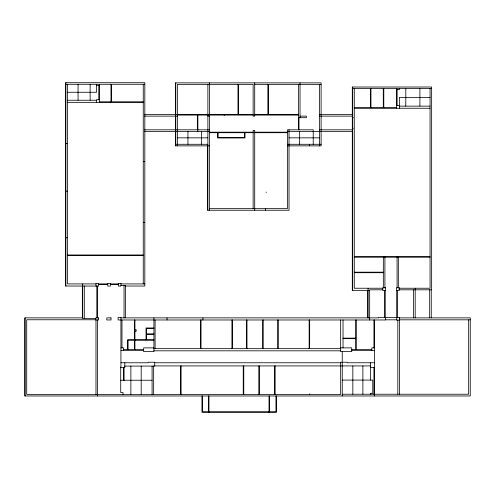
<?xml version="1.0" encoding="UTF-8"?>
<svg xmlns="http://www.w3.org/2000/svg" width="495" height="495" viewBox="0 0 495 495"><rect width="100%" height="100%" fill="white"/><g stroke="black" fill="none" stroke-linecap="round" stroke-linejoin="round"><path stroke-width="0.74" d="M65.872 84.286L144.825 84.286M254.721 84.447L321.119 84.447M96.506 85.338L99.347 85.338M352.31 88.605L431.646 88.605M396.588 89.657L399.434 89.657L399.434 88.605M67.456 92.262L96.506 92.262L96.506 84.286M430.075 97.367L399.434 97.367L399.434 108.244M99.347 99.718L96.506 99.718L96.506 102.347M67.456 100.244L96.506 100.244M99.347 101.822L143.247 101.822M67.456 102.347L143.247 102.347M396.588 105.608L399.434 105.608M399.434 106.134L430.075 106.134M354.272 107.718L396.588 107.718M354.272 108.244L430.062 108.244M144.435 114.549L175.385 114.549M175.768 114.549L253.143 114.549M254.721 114.549L298.46 114.549M319.535 114.549L352.31 114.549M177.352 115.075L253.143 115.075M254.721 115.075L298.46 115.075M144.435 116.127L175.385 116.127M175.768 116.127L177.352 116.127M207.875 116.127L209.453 116.127M300.038 116.127L306.356 116.127L306.356 117.711L298.46 117.711M319.535 116.127L352.31 116.127M352.31 117.711L353.362 117.711M352.31 128.236L353.362 128.236M144.435 129.814L175.385 129.814M175.768 129.814L209.453 129.814M319.535 129.814L352.31 129.814M144.435 131.392L175.385 131.392M175.768 131.392L209.453 131.392M287.434 131.392L352.31 131.392M209.453 132.184L253.143 132.184M254.721 132.184L287.434 132.184M209.453 132.709L253.143 132.709M254.721 132.709L287.434 132.709M177.352 137.839L207.875 137.839M289.012 137.839L319.535 137.839M65.872 143.401L67.456 143.401M175.768 144.286L207.875 144.286M287.434 144.286L321.119 144.286M209.453 145.864L175.385 145.864L175.385 82.863L321.119 82.863L321.119 145.864L287.434 145.864M143.247 161.549L144.825 161.549M65.872 191.138L67.456 191.138M209.453 208.655L287.434 208.655L287.434 129.814L313.224 129.814L313.224 144.286M143.247 222.503L144.825 222.503M65.872 237.718L67.456 237.718M67.456 254.975L143.247 254.975M67.456 255.5L143.247 255.5M354.272 256.658L430.062 256.658M354.272 257.183L430.062 257.183M354.272 272.182L383.328 272.182M354.272 272.708L383.328 272.708M95.981 283.92L67.456 283.92L67.456 84.286M98.61 283.92L107.768 283.92M110.404 283.92L118.299 283.92M120.928 283.92L144.825 283.92M98.61 284.446L107.768 284.446M110.404 284.446L118.299 284.446M120.928 285.504L125.612 285.504L125.612 317.87M125.223 286.03L144.825 286.03L144.825 82.708L65.489 82.708L65.489 286.03L98.61 286.085L98.61 283.456L95.981 283.456L95.981 286.085M382.802 288.238L354.272 288.238L354.272 88.605M399.168 288.238L430.062 288.238L430.062 88.605M382.802 289.816L369.672 289.816L369.672 319.974M399.168 289.816L431.646 289.816L431.646 87.021L352.31 87.021L352.31 290.342L369.672 290.342M82.715 317.87L24.75 317.87L24.75 395.975L470.25 395.975L470.25 317.87L399.409 317.87M120.928 317.87L378.669 317.87L378.669 317.53L399.409 317.53L399.409 394.237M95.77 318.396L82.715 318.396L82.715 283.92M95.77 319.764L26.718 319.764L26.718 394.397L340.671 394.397L340.671 362.241L347.193 362.241L347.193 362.767L374.461 362.767M385.457 319.82L396.773 319.82M399.409 319.82L470.25 319.82M399.409 320.16L396.773 320.16L396.773 290.404M153.926 327.975L146.031 327.975L146.031 339.712M153.926 328.501L146.557 328.501L146.557 339.712M134.931 329.843L136.243 329.843L136.243 331.161L134.931 331.161M146.557 333.847L153.926 333.847M146.557 334.373L153.926 334.373M343.035 338.135L355.719 338.135M343.035 338.66L355.719 338.66M134.405 339.712L127.562 339.712L127.562 349.451M134.931 339.712L153.926 339.712M153.926 340.238L128.087 340.238L128.087 349.451M120.928 347.867L123.558 347.867L123.558 350.503M153.926 347.867L143.668 347.867L143.668 351.605L153.926 351.605L153.926 317.87M340.671 347.867L351.722 347.867L351.722 351.605L340.671 351.605L340.671 319.974M374.461 347.867L371.825 347.867L371.825 350.503M153.926 348.659L340.671 348.659M123.558 349.451L143.668 349.451M351.722 349.451L371.825 349.451M120.928 350.503L143.668 350.503M351.722 350.503L374.461 350.503M153.926 350.819L340.671 350.819M120.928 362.767L148.191 362.767L148.191 362.241L154.718 362.241L154.718 366.083L124.462 366.083M154.718 362.767L340.671 362.767M154.718 365.923L370.563 365.923M370.563 367.5L374.461 367.5M342.249 380.08L372.772 380.08L372.772 393.302L370.52 393.302L370.52 394.237M120.718 380.24L152.089 380.24M342.249 394.237L468.672 394.237L468.672 319.82M431.256 289.303L431.256 317.87M429.679 289.816L429.679 317.87M419.909 88.605L419.909 106.134M415.194 288.238L415.194 317.87M413.616 289.816L413.616 317.87M405.801 88.605L405.801 106.134M398.327 256.658L398.327 287.768M397.825 320.16L397.825 394.237M397.299 290.404L397.299 317.53M397.12 89.657L397.12 105.608M397.064 256.658L397.064 287.768M396.588 88.605L396.588 108.244M385.457 317.53L385.457 319.974L118.088 319.974L118.088 317.344L120.928 317.344L120.928 367.661L124.82 367.661L124.82 362.767M385.197 290.404L385.197 317.53M384.906 256.658L384.906 287.768M384.671 290.404L384.671 317.53M383.798 88.605L383.798 107.718M383.328 256.658L383.328 287.768M383.272 88.605L383.272 107.718M374.461 319.974L374.461 395.975M373.935 319.974L373.935 347.867M373.935 367.5L373.935 394.237M370.959 88.605L370.959 107.718M370.563 362.767L370.563 380.08M370.433 88.605L370.433 107.718M368.088 288.238L368.088 317.87M367.705 290.342L367.705 317.87M362.891 365.923L362.891 394.237M356.245 319.974L356.245 349.451M355.719 319.974L355.719 349.451M352.848 365.923L352.848 394.237M352.694 87.021L352.694 290.342M343.035 319.974L343.035 347.867M342.249 351.605L342.249 395.975M319.535 84.447L319.535 145.864M309.771 393.766L309.771 394.397M309.666 319.974L309.666 348.659M309.536 144.286L309.536 145.864M309.14 319.974L309.14 348.659M300.038 82.863L300.038 117.711M299.611 131.392L299.611 144.286M298.986 117.711L298.986 129.814M298.46 84.447L298.46 129.814M289.012 129.814L289.012 210.239L207.492 210.239L207.492 145.864M278.246 319.974L278.246 348.659M277.72 319.974L277.72 348.659M276.488 395.975L276.488 412.292L201.966 412.292L201.966 395.975M275.963 395.975L275.963 411.766L202.492 411.766L202.492 395.975M275.14 365.923L275.14 394.397M274.614 365.923L274.614 394.397M269.546 395.975L269.546 412.292M269.02 395.975L269.02 412.292M268.401 84.447L268.401 114.549M267.875 84.447L267.875 114.549M266.143 192.072L266.143 192.598M265.617 208.655L265.617 210.239M263.192 319.974L263.192 348.659M262.666 319.974L262.666 348.659M259.349 365.923L259.349 394.397M258.823 365.923L258.823 394.397M254.721 82.863L254.721 116.127L253.143 116.127L253.143 84.447L177.352 84.447L177.352 145.864M254.721 210.239L254.721 130.445L253.143 130.445L253.143 208.655M246.98 319.974L246.98 348.659M246.454 319.974L246.454 348.659M244.982 132.709L244.982 137.969L217.614 137.969L217.614 132.709M244.456 132.709L244.456 137.443L218.14 137.443L218.14 132.709M243.775 365.923L243.775 394.397M243.243 365.923L243.243 394.397M238.51 84.447L238.51 114.549M237.984 84.447L237.984 114.549M232.458 319.974L232.458 348.659M231.932 319.974L231.932 348.659M224.612 114.549L224.612 115.075M224.087 114.549L224.087 115.075M209.453 82.863L209.453 210.239M208.964 395.975L208.964 412.292M208.438 395.975L208.438 412.292M207.875 84.447L207.875 210.239M202.931 317.87L202.931 319.974M201.564 131.392L201.564 144.286M201.032 319.974L201.032 348.659M200.506 319.974L200.506 348.659M197.876 114.549L197.876 131.392M197.35 115.075L197.35 129.814M187.952 131.392L187.952 144.286M181.09 365.923L181.09 394.397M180.564 365.923L180.564 394.397M175.768 82.863L175.768 145.864M167.032 317.87L167.032 319.974M155.096 319.974L155.096 348.659M153.667 366.083L153.667 394.397M152.089 366.083L152.089 394.397M143.247 84.286L143.247 283.92M141.193 366.083L141.193 394.397M134.931 319.974L134.931 349.451M134.405 319.974L134.405 349.451M130.878 366.083L130.878 394.397M124.035 285.504L124.035 317.87M123.979 367.661L123.979 380.649M123.719 367.661L123.719 380.649M123.032 394.397L123.032 392.529L120.718 392.529L120.718 367.018M121.98 319.974L121.98 347.867M111.505 84.286L111.505 101.822M110.979 84.286L110.979 101.822M99.347 84.286L99.347 102.347M98.821 85.338L98.821 99.718M97.558 286.085L97.558 317.87M97.558 319.974L97.558 395.975M96.822 286.085L96.822 317.87M95.981 319.974L95.981 394.397M90.14 84.286L90.14 100.244M84.299 286.03L84.299 318.396M82.331 286.03L82.331 317.87M78.055 84.286L78.055 100.244M65.872 82.708L65.872 286.03M25.14 317.87L25.14 395.975M110.404 283.456L107.768 283.456L107.768 286.085L110.404 286.085L110.404 283.456M120.928 283.456L118.299 283.456L118.299 286.085L120.928 286.085L120.928 283.456M385.432 287.768L382.802 287.768L382.802 290.404L385.432 290.404L385.432 287.768M399.168 287.768L396.538 287.768L396.538 290.404L399.168 290.404L399.168 287.768M98.61 317.87L95.77 317.87L95.77 319.974L98.61 319.974L98.61 317.87M111.01 317.87L106.796 317.87L106.796 319.974L111.01 319.974L111.01 317.87"/></g></svg>
